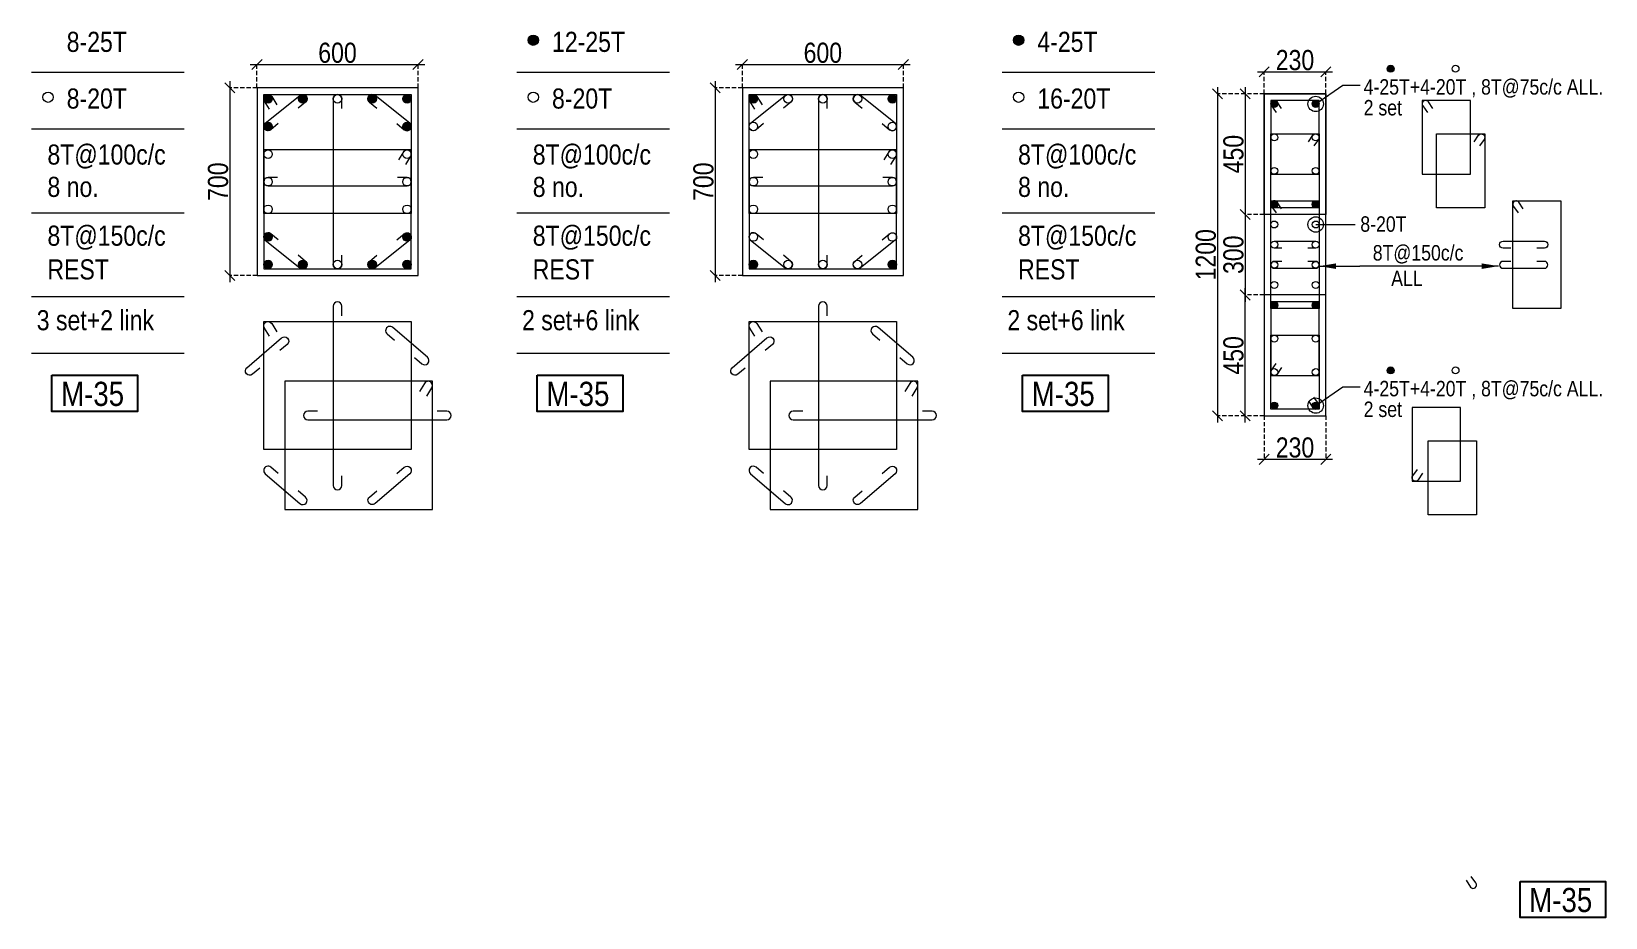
# Model space of a CAD drawing. Header units: millimetres. Extents: x 1112055 to 3390982, y -148532 to 766891.
# Drawn here: x 2154376 to 2177836, y -80558 to -67351 of the extents above; entities that cross this region are included whole.
import ezdxf
from ezdxf.enums import TextEntityAlignment as Align

# ---------------------------------------------------------------- set-up
doc = ezdxf.new("R2010")
doc.units = ezdxf.units.MM
doc.header["$PDMODE"] = 35
doc.header["$PDSIZE"] = -25
doc.linetypes.add('DASHED2', pattern=[0.375, 0.25, -0.125])
doc.linetypes.add('Hidden', pattern=[9.525, 6.35, -3.175])
for name, color, linetype, lineweight in [('B COL', 1, 'Continuous', 30), ('B COL. SIZE DIM', 220, 'Continuous', 25), ('B COLSCH', 204, 'Continuous', 20), ('B COLUMN', 1, 'Hidden', 9), ('B STEEL', 34, 'Continuous', 15), ('B-ST TEXT', 7, 'Continuous', 9)]:
    doc.layers.add(name, color=color, linetype=linetype, lineweight=lineweight)
doc.layers.add('B TEXT', color=7, linetype='Continuous')
doc.styles.add('dim inside', font='romans.shx', dxfattribs={"width": 0.8, "height": 125})
doc.styles.add('SWINC', font='swissc.ttf')
doc.styles.add('TAHOMA', font='tahoma.ttf')
doc.dimstyles.new('dim inside', dxfattribs={"dimtxt": 125, "dimasz": 100, "dimexe": 0, "dimexo": 0, "dimgap": 10, "dimtad": 0, "dimdec": 0, "dimzin": 0, "dimdsep": 46, "dimtxsty": 'dim inside', "dimblk": 'SMALL', "dimcen": 0.09, "dimadec": 0, "dimazin": 0, "dimtfac": 1, "dimtdec": 0, "dimtofl": 0, "dimtmove": 0, "dimatfit": 3, "dimfxl": 1, "dimtolj": 1, "dimtzin": 0, "dimarcsym": 2})
doc.dimstyles.new('PARESH', dxfattribs={"dimscale": 0, "dimtxt": 300, "dimasz": 150, "dimexe": 150, "dimexo": 150, "dimgap": 25, "dimtad": 1, "dimdec": 0, "dimzin": 0, "dimdsep": 46, "dimtxsty": 'TAHOMA', "dimblk": 'ARCHTICK', "dimcen": 100, "dimdle": 150, "dimclrd": 251, "dimclre": 251, "dimclrt": 6, "dimadec": 0, "dimazin": 0, "dimtfac": 1, "dimtdec": 0, "dimtix": 1, "dimtofl": 0, "dimtmove": 0, "dimatfit": 2, "dimfxl": 0.18, "dimtolj": 1, "dimtzin": 0, "dimlwd": 9, "dimlwe": 9, "dimarcsym": 0})

# ---------------------------------------------------------------- blocks, each defined once
blk = doc.blocks.new('_Oblique')
at = {"color": 0, "linetype": 'ByBlock', "lineweight": -2}
blk.add_line((-0.5, -0.5), (0.5, 0.5), dxfattribs=at)
blk = doc.blocks.new('*D3983')
at = {"layer": 'B COL. SIZE DIM', "color": 250, "lineweight": 9, "ltscale": 250, "transparency": 16777216}
blk.add_line((2157637, -67845), (2160237, -67845), dxfattribs=at)
at = {"layer": 'B COL. SIZE DIM', "color": 250, "linetype": 'DASHED2', "lineweight": 9, "ltscale": 250, "transparency": 16777216}
for p, q in [((2157737, -68190), (2157737, -67845)), ((2160137, -68190), (2160137, -67845))]:
    blk.add_line(p, q, dxfattribs=at)
at = {"layer": 'Defpoints', "color": 0, "transparency": 16777216}
for p in [(2160137, -67845), (2157737, -68190), (2160137, -68190)]:
    blk.add_point(p, dxfattribs=at)
at = {"layer": 'B COL. SIZE DIM', "color": 250, "lineweight": 9, "transparency": 16777216, "xscale": 150, "yscale": 150, "zscale": 150, "rotation": 180}
blk.add_blockref('_Oblique', (2157737, -67845), dxfattribs=at)
at = {"layer": 'B COL. SIZE DIM', "color": 250, "lineweight": 9, "transparency": 16777216, "xscale": 150, "yscale": 150, "zscale": 150}
blk.add_blockref('_Oblique', (2160137, -67845), dxfattribs=at)
at = {"layer": 'B COL. SIZE DIM', "color": 6, "transparency": 16777216, "insert": (2158937, -67670), "char_height": 300, "attachment_point": 5, "style": 'SWINC'}
blk.add_mtext('\\A1;600', dxfattribs=at)
blk = doc.blocks.new('*D3984')
at = {"layer": 'B COL. SIZE DIM', "color": 250, "lineweight": 9, "ltscale": 250, "transparency": 16777216}
blk.add_line((2157333, -68090), (2157333, -71090), dxfattribs=at)
at = {"layer": 'B COL. SIZE DIM', "color": 250, "linetype": 'DASHED2', "lineweight": 9, "ltscale": 250, "transparency": 16777216}
for p, q in [((2157737, -68190), (2157333, -68190)), ((2157737, -70990), (2157333, -70990))]:
    blk.add_line(p, q, dxfattribs=at)
at = {"layer": 'Defpoints', "color": 0, "transparency": 16777216}
for p in [(2157737, -68190), (2157333, -70990), (2157737, -70990)]:
    blk.add_point(p, dxfattribs=at)
at = {"layer": 'B COL. SIZE DIM', "color": 250, "lineweight": 9, "transparency": 16777216, "xscale": 150, "yscale": 150, "zscale": 150}
for p, rotation in [((2157333, -68190), 90), ((2157333, -70990), 270)]:
    blk.add_blockref('_Oblique', p, dxfattribs=dict(at, rotation=rotation))
at = {"layer": 'B COL. SIZE DIM', "color": 6, "transparency": 16777216, "insert": (2157158, -69590), "char_height": 300, "attachment_point": 5, "rotation": 90, "style": 'SWINC'}
blk.add_mtext('\\A1;700', dxfattribs=at)
blk = doc.blocks.new('*D3991')
at = {"layer": 'B COL. SIZE DIM', "color": 250, "lineweight": 9, "ltscale": 250, "transparency": 16777216}
blk.add_line((2164871, -67845), (2167471, -67845), dxfattribs=at)
at = {"layer": 'B COL. SIZE DIM', "color": 250, "linetype": 'DASHED2', "lineweight": 9, "ltscale": 250, "transparency": 16777216}
for p, q in [((2164971, -68190), (2164971, -67845)), ((2167371, -68190), (2167371, -67845))]:
    blk.add_line(p, q, dxfattribs=at)
at = {"layer": 'Defpoints', "color": 0, "transparency": 16777216}
for p in [(2167371, -67845), (2164971, -68190), (2167371, -68190)]:
    blk.add_point(p, dxfattribs=at)
at = {"layer": 'B COL. SIZE DIM', "color": 250, "lineweight": 9, "transparency": 16777216, "xscale": 150, "yscale": 150, "zscale": 150, "rotation": 180}
blk.add_blockref('_Oblique', (2164971, -67845), dxfattribs=at)
at = {"layer": 'B COL. SIZE DIM', "color": 250, "lineweight": 9, "transparency": 16777216, "xscale": 150, "yscale": 150, "zscale": 150}
blk.add_blockref('_Oblique', (2167371, -67845), dxfattribs=at)
at = {"layer": 'B COL. SIZE DIM', "color": 6, "transparency": 16777216, "insert": (2166171, -67670), "char_height": 300, "attachment_point": 5, "style": 'SWINC'}
blk.add_mtext('\\A1;600', dxfattribs=at)
blk = doc.blocks.new('*D3992')
at = {"layer": 'B COL. SIZE DIM', "color": 250, "lineweight": 9, "ltscale": 250, "transparency": 16777216}
blk.add_line((2164567, -68090), (2164567, -71090), dxfattribs=at)
at = {"layer": 'B COL. SIZE DIM', "color": 250, "linetype": 'DASHED2', "lineweight": 9, "ltscale": 250, "transparency": 16777216}
for p, q in [((2164971, -68190), (2164567, -68190)), ((2164971, -70990), (2164567, -70990))]:
    blk.add_line(p, q, dxfattribs=at)
at = {"layer": 'Defpoints', "color": 0, "transparency": 16777216}
for p in [(2164971, -68190), (2164567, -70990), (2164971, -70990)]:
    blk.add_point(p, dxfattribs=at)
at = {"layer": 'B COL. SIZE DIM', "color": 250, "lineweight": 9, "transparency": 16777216, "xscale": 150, "yscale": 150, "zscale": 150}
for p, rotation in [((2164567, -68190), 90), ((2164567, -70990), 270)]:
    blk.add_blockref('_Oblique', p, dxfattribs=dict(at, rotation=rotation))
at = {"layer": 'B COL. SIZE DIM', "color": 6, "transparency": 16777216, "insert": (2164392, -69590), "char_height": 300, "attachment_point": 5, "rotation": 90, "style": 'SWINC'}
blk.add_mtext('\\A1;700', dxfattribs=at)
blk = doc.blocks.new('*D4041')
at = {"layer": 'B COL. SIZE DIM', "color": 250, "lineweight": 9, "ltscale": 250, "transparency": 16777216}
blk.add_line((2172648, -67954), (2173768, -67954), dxfattribs=at)
at = {"layer": 'B COL. SIZE DIM', "color": 250, "linetype": 'DASHED2', "lineweight": 9, "ltscale": 250, "transparency": 16777216}
for p, q in [((2172748, -68279), (2172748, -67954)), ((2173668, -68279), (2173668, -67954))]:
    blk.add_line(p, q, dxfattribs=at)
at = {"layer": 'Defpoints', "color": 0, "transparency": 16777216}
for p in [(2173668, -67954), (2172748, -68279), (2173668, -68279)]:
    blk.add_point(p, dxfattribs=at)
at = {"layer": 'B COL. SIZE DIM', "color": 250, "lineweight": 9, "transparency": 16777216, "xscale": 150, "yscale": 150, "zscale": 150, "rotation": 180}
blk.add_blockref('_Oblique', (2172748, -67954), dxfattribs=at)
at = {"layer": 'B COL. SIZE DIM', "color": 250, "lineweight": 9, "transparency": 16777216, "xscale": 150, "yscale": 150, "zscale": 150}
blk.add_blockref('_Oblique', (2173668, -67954), dxfattribs=at)
at = {"layer": 'B COL. SIZE DIM', "color": 6, "transparency": 16777216, "insert": (2173208, -67779), "char_height": 300, "attachment_point": 5, "style": 'SWINC'}
blk.add_mtext('\\A1;230', dxfattribs=at)
blk = doc.blocks.new('*D4042')
at = {"layer": 'B COL. SIZE DIM', "color": 250, "lineweight": 9, "ltscale": 250, "transparency": 16777216}
blk.add_line((2172467, -69979), (2172467, -71379), dxfattribs=at)
at = {"layer": 'B COL. SIZE DIM', "color": 250, "linetype": 'DASHED2', "lineweight": 9, "ltscale": 250, "transparency": 16777216}
for p, q in [((2172748, -70079), (2172467, -70079)), ((2172748, -71279), (2172467, -71279))]:
    blk.add_line(p, q, dxfattribs=at)
at = {"layer": 'Defpoints', "color": 0, "transparency": 16777216}
for p in [(2172748, -70079), (2172467, -71279), (2172748, -71279)]:
    blk.add_point(p, dxfattribs=at)
at = {"layer": 'B COL. SIZE DIM', "color": 250, "lineweight": 9, "transparency": 16777216, "xscale": 150, "yscale": 150, "zscale": 150}
for p, rotation in [((2172467, -70079), 90), ((2172467, -71279), 270)]:
    blk.add_blockref('_Oblique', p, dxfattribs=dict(at, rotation=rotation))
at = {"layer": 'B COL. SIZE DIM', "color": 6, "transparency": 16777216, "insert": (2172292, -70679), "char_height": 300, "attachment_point": 5, "rotation": 90, "style": 'SWINC'}
blk.add_mtext('\\A1;300', dxfattribs=at)
blk = doc.blocks.new('*D4043')
at = {"layer": 'B COL. SIZE DIM', "color": 250, "lineweight": 9, "ltscale": 250, "transparency": 16777216}
blk.add_line((2172467, -68179), (2172467, -70179), dxfattribs=at)
at = {"layer": 'B COL. SIZE DIM', "color": 250, "linetype": 'DASHED2', "lineweight": 9, "ltscale": 250, "transparency": 16777216}
for p, q in [((2172748, -68279), (2172467, -68279)), ((2172748, -70079), (2172467, -70079))]:
    blk.add_line(p, q, dxfattribs=at)
at = {"layer": 'Defpoints', "color": 0, "transparency": 16777216}
for p in [(2172748, -68279), (2172467, -70079), (2172748, -70079)]:
    blk.add_point(p, dxfattribs=at)
at = {"layer": 'B COL. SIZE DIM', "color": 250, "lineweight": 9, "transparency": 16777216, "xscale": 150, "yscale": 150, "zscale": 150}
for p, rotation in [((2172467, -68279), 90), ((2172467, -70079), 270)]:
    blk.add_blockref('_Oblique', p, dxfattribs=dict(at, rotation=rotation))
at = {"layer": 'B COL. SIZE DIM', "color": 6, "transparency": 16777216, "insert": (2172292, -69179), "char_height": 300, "attachment_point": 5, "rotation": 90, "style": 'SWINC'}
blk.add_mtext('\\A1;450', dxfattribs=at)
blk = doc.blocks.new('*D4044')
at = {"layer": 'B COL. SIZE DIM', "color": 250, "lineweight": 9, "ltscale": 250, "transparency": 16777216}
blk.add_line((2172467, -73179), (2172467, -71179), dxfattribs=at)
at = {"layer": 'B COL. SIZE DIM', "color": 250, "linetype": 'DASHED2', "lineweight": 9, "ltscale": 250, "transparency": 16777216}
for p, q in [((2172748, -71279), (2172467, -71279)), ((2172748, -73079), (2172467, -73079))]:
    blk.add_line(p, q, dxfattribs=at)
at = {"layer": 'Defpoints', "color": 0, "transparency": 16777216}
for p in [(2172467, -71279), (2172748, -71279), (2172748, -73079)]:
    blk.add_point(p, dxfattribs=at)
at = {"layer": 'B COL. SIZE DIM', "color": 250, "lineweight": 9, "transparency": 16777216, "xscale": 150, "yscale": 150, "zscale": 150}
for p, rotation in [((2172467, -71279), 90), ((2172467, -73079), 270)]:
    blk.add_blockref('_Oblique', p, dxfattribs=dict(at, rotation=rotation))
at = {"layer": 'B COL. SIZE DIM', "color": 6, "transparency": 16777216, "insert": (2172292, -72179), "char_height": 300, "attachment_point": 5, "rotation": 90, "style": 'SWINC'}
blk.add_mtext('\\A1;450', dxfattribs=at)
blk = doc.blocks.new('*D4045')
at = {"layer": 'B COL. SIZE DIM', "color": 250, "lineweight": 9, "ltscale": 250, "transparency": 16777216}
blk.add_line((2172055, -68179), (2172055, -73179), dxfattribs=at)
at = {"layer": 'B COL. SIZE DIM', "color": 250, "linetype": 'DASHED2', "lineweight": 9, "ltscale": 250, "transparency": 16777216}
for p, q in [((2172748, -68279), (2172055, -68279)), ((2172748, -73079), (2172055, -73079))]:
    blk.add_line(p, q, dxfattribs=at)
at = {"layer": 'Defpoints', "color": 0, "transparency": 16777216}
for p in [(2172748, -68279), (2172055, -73079), (2172748, -73079)]:
    blk.add_point(p, dxfattribs=at)
at = {"layer": 'B COL. SIZE DIM', "color": 250, "lineweight": 9, "transparency": 16777216, "xscale": 150, "yscale": 150, "zscale": 150}
for p, rotation in [((2172055, -68279), 90), ((2172055, -73079), 270)]:
    blk.add_blockref('_Oblique', p, dxfattribs=dict(at, rotation=rotation))
at = {"layer": 'B COL. SIZE DIM', "color": 6, "transparency": 16777216, "insert": (2171880, -70679), "char_height": 300, "attachment_point": 5, "rotation": 90, "style": 'SWINC'}
blk.add_mtext('\\A1;1200', dxfattribs=at)
blk = doc.blocks.new('*D4046')
at = {"layer": 'B COL. SIZE DIM', "color": 250, "linetype": 'DASHED2', "lineweight": 9, "ltscale": 250, "transparency": 16777216}
for p, q in [((2172748, -73079), (2172748, -73729)), ((2173668, -73079), (2173668, -73729))]:
    blk.add_line(p, q, dxfattribs=at)
at = {"layer": 'B COL. SIZE DIM', "color": 250, "lineweight": 9, "ltscale": 250, "transparency": 16777216}
blk.add_line((2173768, -73729), (2172648, -73729), dxfattribs=at)
at = {"layer": 'Defpoints', "color": 0, "transparency": 16777216}
for p in [(2172748, -73079), (2173668, -73079), (2172748, -73729)]:
    blk.add_point(p, dxfattribs=at)
at = {"layer": 'B COL. SIZE DIM', "color": 250, "lineweight": 9, "transparency": 16777216, "xscale": 150, "yscale": 150, "zscale": 150, "rotation": 180}
blk.add_blockref('_Oblique', (2172748, -73729), dxfattribs=at)
at = {"layer": 'B COL. SIZE DIM', "color": 250, "lineweight": 9, "transparency": 16777216, "xscale": 150, "yscale": 150, "zscale": 150}
blk.add_blockref('_Oblique', (2173668, -73729), dxfattribs=at)
at = {"layer": 'B COL. SIZE DIM', "color": 6, "transparency": 16777216, "insert": (2173208, -73554), "char_height": 300, "attachment_point": 5, "style": 'SWINC'}
blk.add_mtext('\\A1;230', dxfattribs=at)
blk = doc.blocks.new('_ArchTick')
at = {"color": 0, "linetype": 'ByBlock', "const_width": 0.15}
blk.add_lwpolyline([(-0.5, -0.5), (0.5, 0.5)], dxfattribs=at)

msp = doc.modelspace()

# ---------------------------------------------------------------- hatches: boundary and pattern name
at = {"layer": 'B STEEL', "lineweight": 9, "ltscale": 0.5}
h = msp.add_hatch(color=34, dxfattribs=at)
edge = h.paths.add_edge_path()
edge.add_arc((2161855.7, -67480.8), 76.8, 0, 360)
h = msp.add_hatch(color=34, dxfattribs=at)
edge = h.paths.add_edge_path()
edge.add_arc((2169089.3, -67480.8), 76.8, 0, 360)
at = {"layer": 'B STEEL', "lineweight": 13}
h = msp.add_hatch(color=256, dxfattribs=at)
h.dxf.hatch_style = 1
edge = h.paths.add_edge_path()
edge.add_ellipse((2174634.2, -67906), major_axis=(51.4, 0), ratio=1, start_angle=0, end_angle=360)
at = {"layer": 'B STEEL', "lineweight": 9, "ltscale": 0.5}
h = msp.add_hatch(color=34, dxfattribs=at)
edge = h.paths.add_edge_path()
edge.add_arc((2157901.4, -68354), 64, 0, 360)
at = {"layer": 'B STEEL', "lineweight": 30}
h = msp.add_hatch(color=34, dxfattribs=at)
edge = h.paths.add_edge_path()
edge.add_arc((2158419.3, -68354), 64, 0, 360)
h = msp.add_hatch(color=34, dxfattribs=at)
edge = h.paths.add_edge_path()
edge.add_arc((2159455.3, -68354), 64, 0, 360)
at = {"layer": 'B STEEL', "lineweight": 9, "ltscale": 0.5}
h = msp.add_hatch(color=34, dxfattribs=at)
edge = h.paths.add_edge_path()
edge.add_arc((2159973.3, -68354), 64, 180, 540, ccw=False)
h = msp.add_hatch(color=34, dxfattribs=at)
edge = h.paths.add_edge_path()
edge.add_arc((2165134.9, -68354), 64, 0, 360)
h = msp.add_hatch(color=34, dxfattribs=at)
edge = h.paths.add_edge_path()
edge.add_arc((2167206.9, -68354), 64, 180, 540, ccw=False)
at = {"layer": 'B STEEL', "lineweight": 13}
h = msp.add_hatch(color=256, dxfattribs=at)
h.dxf.hatch_style = 1
edge = h.paths.add_edge_path()
edge.add_ellipse((2172899.2, -68430.4), major_axis=(51.4, 0), ratio=1, start_angle=0, end_angle=360)
h = msp.add_hatch(color=256, dxfattribs=at)
h.dxf.hatch_style = 1
edge = h.paths.add_edge_path()
edge.add_ellipse((2173516.4, -68430.4), major_axis=(51.4, 0), ratio=1, start_angle=0, end_angle=360)
at = {"layer": 'B STEEL', "lineweight": 30}
h = msp.add_hatch(color=34, dxfattribs=at)
edge = h.paths.add_edge_path()
edge.add_arc((2157901.4, -68766), 64, 0, 360)
h = msp.add_hatch(color=34, dxfattribs=at)
edge = h.paths.add_edge_path()
edge.add_arc((2159973.3, -68766), 64, 0, 360)
at = {"layer": 'B STEEL', "lineweight": 13}
h = msp.add_hatch(color=256, dxfattribs=at)
h.dxf.hatch_style = 1
edge = h.paths.add_edge_path()
edge.add_ellipse((2172899.2, -69927.6), major_axis=(51.4, 0), ratio=1, start_angle=0, end_angle=360)
h = msp.add_hatch(color=256, dxfattribs=at)
h.dxf.hatch_style = 1
edge = h.paths.add_edge_path()
edge.add_ellipse((2173516.4, -69927.6), major_axis=(51.4, 0), ratio=1, start_angle=0, end_angle=360)
at = {"layer": 'B STEEL', "lineweight": 30}
h = msp.add_hatch(color=34, dxfattribs=at)
edge = h.paths.add_edge_path()
edge.add_arc((2157901.4, -70414), 64, 0, 360)
h = msp.add_hatch(color=34, dxfattribs=at)
edge = h.paths.add_edge_path()
edge.add_arc((2159973.3, -70414), 64, 0, 360)
at = {"layer": 'B STEEL', "lineweight": 9, "ltscale": 0.5}
h = msp.add_hatch(color=34, dxfattribs=at)
edge = h.paths.add_edge_path()
edge.add_arc((2157901.4, -70826), 64, 0, 360, ccw=False)
at = {"layer": 'B STEEL', "lineweight": 30}
h = msp.add_hatch(color=34, dxfattribs=at)
edge = h.paths.add_edge_path()
edge.add_arc((2158419.3, -70826), 64, 0, 360)
h = msp.add_hatch(color=34, dxfattribs=at)
edge = h.paths.add_edge_path()
edge.add_arc((2159455.3, -70826), 64, 0, 360)
at = {"layer": 'B STEEL', "lineweight": 9, "ltscale": 0.5}
h = msp.add_hatch(color=34, dxfattribs=at)
edge = h.paths.add_edge_path()
edge.add_arc((2159973.3, -70826), 64, -180, 180)
h = msp.add_hatch(color=34, dxfattribs=at)
edge = h.paths.add_edge_path()
edge.add_arc((2165134.9, -70826), 64, 0, 360, ccw=False)
h = msp.add_hatch(color=34, dxfattribs=at)
edge = h.paths.add_edge_path()
edge.add_arc((2167206.9, -70826), 64, -180, 180)
at = {"layer": 'B STEEL', "lineweight": 13}
h = msp.add_hatch(color=256, dxfattribs=at)
h.dxf.hatch_style = 1
edge = h.paths.add_edge_path()
edge.add_ellipse((2172899.2, -71430.4), major_axis=(51.4, 0), ratio=1, start_angle=0, end_angle=360)
h = msp.add_hatch(color=256, dxfattribs=at)
h.dxf.hatch_style = 1
edge = h.paths.add_edge_path()
edge.add_ellipse((2173516.4, -71430.4), major_axis=(51.4, 0), ratio=1, start_angle=0, end_angle=360)
h = msp.add_hatch(color=256, dxfattribs=at)
h.dxf.hatch_style = 1
edge = h.paths.add_edge_path()
edge.add_ellipse((2174634.2, -72403.1), major_axis=(51.4, 0), ratio=1, start_angle=0, end_angle=360)
h = msp.add_hatch(color=256, dxfattribs=at)
h.dxf.hatch_style = 1
edge = h.paths.add_edge_path()
edge.add_ellipse((2172899.2, -72927.6), major_axis=(51.4, 0), ratio=1, start_angle=0, end_angle=360)
h = msp.add_hatch(color=256, dxfattribs=at)
h.dxf.hatch_style = 1
edge = h.paths.add_edge_path()
edge.add_ellipse((2173516.4, -72927.6), major_axis=(51.4, 0), ratio=1, start_angle=0, end_angle=360)

# ---------------------------------------------------------------- linework, layer by layer
at = {"layer": 'B COL', "lineweight": 13}
for points in [[(2172747.8, -73079), (2173667.8, -73079), (2173667.8, -68279), (2172747.8, -68279)], [(2172747.8, -68279), (2173667.8, -68279), (2173667.8, -70079), (2172747.8, -70079)], [(2172747.8, -73079), (2173667.8, -73079), (2173667.8, -71279), (2172747.8, -71279)]]:
    msp.add_lwpolyline(points, close=True, dxfattribs=at)
at = {"layer": 'B COLSCH', "color": 250, "lineweight": 0}
for p, q in [((2154375.9, -67957.5), (2156650.3, -67957.5)), ((2161609.4, -67957.5), (2163883.8, -67957.5)), ((2168843, -67957.5), (2171117.4, -67957.5)), ((2154375.9, -68802.5), (2156650.3, -68802.5)), ((2161609.4, -68802.5), (2163883.8, -68802.5)), ((2168843, -68802.5), (2171117.4, -68802.5)), ((2154375.9, -70052.3), (2156650.3, -70052.3)), ((2161609.4, -70052.3), (2163883.8, -70052.3)), ((2168843, -70052.3), (2171117.4, -70052.3)), ((2154375.9, -71302.1), (2156650.3, -71302.1)), ((2161609.4, -71302.1), (2163883.8, -71302.1)), ((2168843, -71302.1), (2171117.4, -71302.1)), ((2154375.9, -72147), (2156650.3, -72147)), ((2161609.4, -72147), (2163883.8, -72147)), ((2168843, -72147), (2171117.4, -72147))]:
    msp.add_line(p, q, dxfattribs=at)
at = {"layer": 'B COLUMN', "color": 1, "linetype": 'ByBlock', "lineweight": 20}
for points in [[(2157737.3, -70990), (2160137.3, -70990), (2160137.3, -68190), (2157737.3, -68190)], [(2164970.9, -70990), (2167370.9, -70990), (2167370.9, -68190), (2164970.9, -68190)]]:
    msp.add_lwpolyline(points, close=True, dxfattribs=at)
at = {"layer": 'B STEEL', "color": 34, "lineweight": 9, "ltscale": 0.5}
for points in [[(2157921.6, -68509), (2157846.8, -68387.6, -1), (2157955.9, -68320.5), (2158030.6, -68441.9)], [(2158051.3, -68721.6), (2157943.1, -68814.6, -1), (2157859.6, -68717.5), (2158377.6, -68305.5, -1), (2158461.1, -68402.6), (2158352.9, -68495.5)], [(2159001.4, -68496.7), (2159001.4, -68354, 1), (2158873.3, -68354), (2158873.3, -70826, 1), (2159001.4, -70826), (2159001.4, -70683.3)], [(2159823.4, -68721.6), (2159931.6, -68814.6, 1), (2160015.1, -68717.5), (2159497.1, -68305.5, 1), (2159413.6, -68402.6), (2159521.8, -68495.5)], [(2165155.1, -68509), (2165080.4, -68387.6, -1), (2165189.4, -68320.5), (2165264.2, -68441.9)], [(2165284.8, -68721.6), (2165176.6, -68814.6, -1), (2165093.2, -68717.5), (2165611.2, -68305.5, -1), (2165694.6, -68402.6), (2165586.5, -68495.5)], [(2166234.9, -68496.7), (2166234.9, -68354, 1), (2166106.9, -68354), (2166106.9, -70826, 1), (2166234.9, -70826), (2166234.9, -70683.3)], [(2167057, -68721.6), (2167165.1, -68814.6, 1), (2167248.6, -68717.5), (2166730.6, -68305.5, 1), (2166647.1, -68402.6), (2166755.3, -68495.5)], [(2159953.1, -69333), (2160027.8, -69211.6, 1), (2159918.8, -69144.5), (2159844, -69265.9)], [(2167186.6, -69333), (2167261.4, -69211.6, 1), (2167152.3, -69144.5), (2167077.6, -69265.9)], [(2158044, -69526), (2157901.4, -69526, 1), (2157901.4, -69654), (2159973.3, -69654, 1), (2159973.3, -69526), (2159830.7, -69526)], [(2165277.5, -69526), (2165134.9, -69526, 1), (2165134.9, -69654), (2167206.9, -69654, 1), (2167206.9, -69526), (2167064.2, -69526)], [(2158051.3, -70458.4), (2157943.1, -70365.5, 1), (2157859.6, -70462.5), (2158377.6, -70874.5, 1), (2158461.1, -70777.4), (2158352.9, -70684.5)], [(2159823.4, -70458.4), (2159931.6, -70365.5, -1), (2160015.1, -70462.5), (2159497.1, -70874.5, -1), (2159413.6, -70777.4), (2159521.8, -70684.5)], [(2165284.8, -70458.4), (2165176.6, -70365.5, 1), (2165093.2, -70462.5), (2165611.2, -70874.5, 1), (2165694.6, -70777.4), (2165586.5, -70684.5)], [(2167057, -70458.4), (2167165.1, -70365.5, -1), (2167248.6, -70462.5), (2166730.6, -70874.5, -1), (2166647.1, -70777.4), (2166755.3, -70684.5)], [(2159001.4, -71587.6), (2159001.4, -71444.9, 1), (2158873.3, -71444.9), (2158873.3, -74116.9, 1), (2159001.4, -74116.9), (2159001.4, -73974.2)], [(2166234.9, -71587.6), (2166234.9, -71444.9, 1), (2166106.9, -71444.9), (2166106.9, -74116.9, 1), (2166234.9, -74116.9), (2166234.9, -73974.2)], [(2157921.6, -71894), (2157846.8, -71772.5, -1), (2157955.9, -71705.4), (2158030.6, -71826.9)], [(2160086.4, -72211.6), (2160194.6, -72304.6, 1), (2160278, -72207.5), (2159760, -71762.2, 1), (2159676.6, -71859.2), (2159784.7, -71952.2)], [(2165155.1, -71894), (2165080.4, -71772.5, -1), (2165189.4, -71705.4), (2165264.2, -71826.9)], [(2167319.9, -72211.6), (2167428.1, -72304.6, 1), (2167511.6, -72207.5), (2166993.6, -71762.2, 1), (2166910.1, -71859.2), (2167018.3, -71952.2)], [(2157777.3, -72367.3), (2157669.1, -72460.3, -1), (2157585.7, -72363.2), (2158103.6, -71917.8, -1), (2158187.1, -72014.9), (2158079, -72107.9)], [(2165010.8, -72367.3), (2164902.7, -72460.3, -1), (2164819.2, -72363.2), (2165337.2, -71917.8, -1), (2165420.7, -72014.9), (2165312.5, -72107.9)], [(2160267.8, -72784.7), (2160342.6, -72663.2, 1), (2160233.6, -72596.1), (2160158.8, -72717.6)], [(2167501.4, -72784.7), (2167576.1, -72663.2, 1), (2167467.1, -72596.1), (2167392.3, -72717.6)], [(2158638.1, -73010.9), (2158495.5, -73010.9, 1), (2158495.5, -73139), (2160567.4, -73139, 1), (2160567.4, -73010.9), (2160424.8, -73010.9)], [(2165871.7, -73010.9), (2165729, -73010.9, 1), (2165729, -73139), (2167801, -73139, 1), (2167801, -73010.9), (2167658.3, -73010.9)], [(2158051.3, -73938.8), (2157943.1, -73845.8, 1), (2157859.6, -73942.9), (2158377.6, -74388.2, 1), (2158461.1, -74291.1), (2158352.9, -74198.1)], [(2159823.4, -73938.8), (2159931.6, -73845.8, -1), (2160015.1, -73942.9), (2159497.1, -74388.2, -1), (2159413.6, -74291.1), (2159521.8, -74198.1)], [(2165284.8, -73938.8), (2165176.6, -73845.8, 1), (2165093.2, -73942.9), (2165611.2, -74388.2, 1), (2165694.6, -74291.1), (2165586.5, -74198.1)], [(2167057, -73938.8), (2167165.1, -73845.8, -1), (2167248.6, -73942.9), (2166730.6, -74388.2, -1), (2166647.1, -74291.1), (2166755.3, -74198.1)]]:
    msp.add_lwpolyline(points, format="xyb", dxfattribs=at)
for points in [[(2160037.3, -70066), (2157837.3, -70066), (2157837.3, -68290), (2160037.3, -68290)], [(2167270.9, -70066), (2165070.9, -70066), (2165070.9, -68290), (2167270.9, -68290)], [(2160037.3, -69114), (2157837.3, -69114), (2157837.3, -70890), (2160037.3, -70890)], [(2167270.9, -69114), (2165070.9, -69114), (2165070.9, -70890), (2167270.9, -70890)], [(2160037.3, -73584.3), (2157837.3, -73584.3), (2157837.3, -71675), (2160037.3, -71675)], [(2167270.9, -73584.3), (2165070.9, -73584.3), (2165070.9, -71675), (2167270.9, -71675)], [(2160352.1, -72565.6), (2158152.1, -72565.6), (2158152.1, -74475), (2160352.1, -74475)], [(2167585.6, -72565.6), (2165385.6, -72565.6), (2165385.6, -74475), (2167585.6, -74475)]]:
    msp.add_lwpolyline(points, close=True, dxfattribs=at)
at = {"layer": 'B STEEL', "lineweight": 13}
for points in [[(2172847.8, -69479.9), (2173567.8, -69479.9), (2173567.8, -68379), (2172847.8, -68379)], [(2175104.1, -69479.9), (2175824.1, -69479.9), (2175824.1, -68379), (2175104.1, -68379)], [(2172847.8, -68878), (2173567.8, -68878), (2173567.8, -69979), (2172847.8, -69979)], [(2175316.4, -68878), (2176036.4, -68878), (2176036.4, -69979), (2175316.4, -69979)], [(2172847.8, -72479.9), (2173567.8, -72479.9), (2173567.8, -71379), (2172847.8, -71379)], [(2172847.8, -71878), (2173567.8, -71878), (2173567.8, -72979), (2172847.8, -72979)], [(2174953.3, -74055.3), (2175673.3, -74055.3), (2175673.3, -72954.3), (2174953.3, -72954.3)], [(2175195.4, -73453.4), (2175915.4, -73453.4), (2175915.4, -74554.3), (2175195.4, -74554.3)]]:
    msp.add_lwpolyline(points, close=True, dxfattribs=at)
for points in [[(2173004.8, -68499.1), (2172940.1, -68399.2, 1), (2172858.3, -68461.6), (2172927.4, -68556.5)], [(2175261.1, -68499.1), (2175196.4, -68399.2, 1), (2175114.6, -68461.6), (2175183.7, -68556.5)], [(2173410.8, -68998.2), (2173475.5, -68898.2, -1), (2173557.2, -68960.7), (2173488.2, -69055.5)], [(2175879.4, -68998.2), (2175944.1, -68898.2, -1), (2176025.8, -68960.7), (2175956.8, -69055.5)], [(2173004.8, -72359.7), (2172940.1, -72459.7, -1), (2172858.3, -72397.3), (2172927.4, -72302.4)], [(2173410.8, -72858.8), (2173475.5, -72958.8, 1), (2173557.2, -72896.3), (2173488.2, -72801.5)], [(2175110.3, -73935.1), (2175045.6, -74035.1, -1), (2174963.9, -73972.6), (2175032.9, -73877.8)], [(2175758.4, -80003.9), (2175823.1, -80103.9, 1), (2175904.9, -80041.5), (2175835.8, -79946.6)]]:
    msp.add_lwpolyline(points, format="xyb", dxfattribs=at)
at = {"layer": 'B STEEL', "color": 3, "lineweight": 13}
for points in [[(2173567.8, -71481.8), (2172847.8, -71481.8), (2172847.8, -69876.1), (2173567.8, -69876.1)], [(2177172.7, -71481.8), (2176452.7, -71481.8), (2176452.7, -69876.1), (2177172.7, -69876.1)]]:
    msp.add_lwpolyline(points, close=True, dxfattribs=at)
for points in [[(2173004.8, -69996.3), (2172940.1, -69896.3, 1), (2172858.3, -69958.8), (2172927.4, -70053.7)], [(2176609.7, -69996.3), (2176545, -69896.3, 1), (2176463.3, -69958.8), (2176532.3, -70053.7)], [(2173013.8, -70580.1), (2172899.2, -70580.1, -1), (2172899.2, -70477.3), (2173516.4, -70477.3, -1), (2173516.4, -70580.1), (2173401.8, -70580.1)], [(2176423.3, -70580.1), (2176308.7, -70580.1, -1), (2176308.7, -70477.3), (2176925.9, -70477.3, -1), (2176925.9, -70580.1), (2176811.3, -70580.1)], [(2173013.8, -70777.8), (2172899.2, -70777.8, 1), (2172899.2, -70880.7), (2173516.4, -70880.7, 1), (2173516.4, -70777.8), (2173401.8, -70777.8)], [(2176423.3, -70777.8), (2176308.7, -70777.8, 1), (2176308.7, -70880.7), (2176925.9, -70880.7, 1), (2176925.9, -70777.8), (2176811.3, -70777.8)]]:
    msp.add_lwpolyline(points, format="xyb", dxfattribs=at)
at = {"layer": 'B STEEL', "color": 34, "lineweight": 9, "ltscale": 0.5}
for centre, radius in [((2161855.7, -67480.8), 76.8), ((2169089.3, -67480.8), 76.8), ((2154622.2, -68331.1), 76.8), ((2161855.7, -68331.1), 76.8), ((2169089.3, -68331.1), 76.8), ((2157901.4, -68354), 64), ((2158419.3, -68354), 64), ((2158937.3, -68354), 64), ((2159455.3, -68354), 64), ((2159973.3, -68354), 64), ((2165134.9, -68354), 64), ((2165652.9, -68354), 64), ((2166170.9, -68354), 64), ((2166688.9, -68354), 64), ((2167206.9, -68354), 64), ((2157901.4, -68766), 64), ((2159973.3, -68766), 64), ((2165134.9, -68766), 64), ((2167206.9, -68766), 64), ((2157901.4, -69178), 64), ((2159973.3, -69178), 64), ((2165134.9, -69178), 64), ((2167206.9, -69178), 64), ((2157901.4, -69590), 64), ((2159973.3, -69590), 64), ((2165134.9, -69590), 64), ((2167206.9, -69590), 64), ((2157901.4, -70002), 64), ((2159973.3, -70002), 64), ((2165134.9, -70002), 64), ((2167206.9, -70002), 64), ((2157901.4, -70414), 64), ((2159973.3, -70414), 64), ((2165134.9, -70414), 64), ((2167206.9, -70414), 64), ((2157901.4, -70826), 64), ((2158419.3, -70826), 64), ((2158937.3, -70826), 64), ((2159455.3, -70826), 64), ((2159973.3, -70826), 64), ((2165134.9, -70826), 64), ((2165652.9, -70826), 64), ((2166170.9, -70826), 64), ((2166688.9, -70826), 64), ((2167206.9, -70826), 64)]:
    msp.add_circle(centre, radius, dxfattribs=at)
at = {"layer": 'B STEEL', "lineweight": 13}
for centre in [(2174634.2, -67906), (2175601, -67906), (2172899.2, -68430.4), (2173516.4, -68430.4), (2172899.2, -68929.4), (2173516.4, -68929.4), (2172899.2, -69428.5), (2173516.4, -69428.5), (2172899.2, -69927.6), (2173516.4, -69927.6), (2172899.2, -70228.1), (2173516.4, -70228.1), (2172899.2, -70528.7), (2173516.4, -70528.7), (2172899.2, -70829.2), (2173516.4, -70829.2), (2172899.2, -71129.8), (2173516.4, -71129.8), (2172899.2, -71430.4), (2173516.4, -71430.4), (2172899.2, -71929.4), (2173516.4, -71929.4), (2172899.2, -72428.5), (2173516.4, -72428.5), (2174634.2, -72403.1), (2175601, -72403.1), (2172899.2, -72927.6), (2173516.4, -72927.6)]:
    msp.add_circle(centre, 51.4, dxfattribs=at)
at = {"layer": 'B TEXT', "color": 1}
for points in [[(2154679.5, -72476.1), (2155954.1, -72476.1), (2155954.1, -73014.1), (2154679.5, -73014.1)], [(2161913.1, -72476.1), (2163187.7, -72476.1), (2163187.7, -73014.1), (2161913.1, -73014.1)], [(2169146.6, -72476.1), (2170421.2, -72476.1), (2170421.2, -73014.1), (2169146.6, -73014.1)], [(2176561.8, -80020.5), (2177836.4, -80020.5), (2177836.4, -80558.5), (2176561.8, -80558.5)]]:
    msp.add_lwpolyline(points, close=True, dxfattribs=at)

# ---------------------------------------------------------------- texts
at = {"layer": 'B TEXT', "style": 'SWINC'}
for s, p in [('8-25T', (2154900.7, -67655.4)), ('12-25T', (2162134.2, -67655.4)), ('4-25T', (2169367.8, -67655.4)), ('8-20T', (2154900.7, -68500.4)), ('8-20T', (2162134.2, -68500.4)), ('16-20T', (2169367.8, -68500.4)), ('8T@100c/c', (2154613.7, -69335.2)), ('8T@100c/c', (2161847.3, -69335.2)), ('8T@100c/c', (2169080.8, -69335.2)), ('8 no.', (2154613.7, -69817)), ('8 no.', (2161847.3, -69817)), ('8 no.', (2169080.8, -69817)), ('8T@150c/c', (2154613.7, -70545.1)), ('8T@150c/c', (2161847.3, -70545.1)), ('8T@150c/c', (2169080.8, -70545.1)), ('REST', (2154613.7, -71047.5)), ('REST', (2161847.3, -71047.5)), ('REST', (2169080.8, -71047.5)), ('3 set+2 link', (2154454.1, -71804.5)), ('2 set+6 link', (2161687.6, -71804.5)), ('2 set+6 link', (2168921.2, -71804.5))]:
    msp.add_text(s, height=300, dxfattribs=at).set_placement(p)
at = {"layer": 'B TEXT', "lineweight": 15, "style": 'SWINC'}
for s, p in [('4-25T+4-20T , 8T@75c/c ALL.', (2174231.4, -68361)), ('2 set', (2174231.4, -68671.2)), ('8-20T', (2174181.8, -70405.4)), ('8T@150c/c', (2174367.3, -70834.2)), ('ALL', (2174641.9, -71214.9)), ('4-25T+4-20T , 8T@75c/c ALL.', (2174231.4, -72858.2)), ('2 set', (2174231.4, -73166.4))]:
    msp.add_text(s, height=230, dxfattribs=at).set_placement(p, align=Align.BOTTOM_LEFT)
at = {"layer": 'B TEXT', "color": 1, "style": 'SWINC'}
for p in [(2154816.9, -73040.6), (2162050.4, -73040.6), (2169284, -73040.6), (2176699.1, -80585)]:
    msp.add_text('M-35', height=360, dxfattribs=at).set_placement(p, align=Align.BOTTOM_LEFT)

# ---------------------------------------------------------------- dimensions: what is measured, and where the dimension line sits
at = {"layer": 'B COL. SIZE DIM', "color": 250, "ltscale": 250}
for base, p1, p2, picture, middle in [((2160137.3, -67845), (2157737.3, -68190), (2160137.3, -68190), '*D3983', (2158937.3, -67670)), ((2167370.9, -67845), (2164970.9, -68190), (2167370.9, -68190), '*D3991', (2166170.9, -67670)), ((2173667.8, -67954.1), (2172747.8, -68279), (2173667.8, -68279), '*D4041', (2173207.8, -67779.1)), ((2172747.8, -73728.5), (2173667.8, -73079), (2172747.8, -73079), '*D4046', (2173207.8, -73553.5))]:
    dim = msp.add_linear_dim(base=base, p1=p1, p2=p2, dimstyle='dim inside', override={"dimtxt": 300, "dimasz": 150, "dimgap": 25, "dimtad": 3, "dimlfac": 0.25, "dimtxsty": 'SWINC', "dimblk1": 'Oblique', "dimblk2": 'Oblique', "dimsah": 1, "dimdle": 100, "dimclrd": 250, "dimclre": 250, "dimclrt": 6, "dimfxl": 1000, "dimlwd": 9, "dimlwe": 9}, dxfattribs=at)
    dim.commit()
    dim.dimension.update_dxf_attribs({"geometry": picture, "text_midpoint": middle})
for base, p1, p2, angle, picture, middle in [((2157333.5, -70990), (2157737.3, -68190), (2157737.3, -70990), 90, '*D3984', (2157158.5, -69590)), ((2164567, -70990), (2164970.9, -68190), (2164970.9, -70990), 90, '*D3992', (2164392, -69590)), ((2172055.1, -73079), (2172747.8, -68279), (2172747.8, -73079), 90, '*D4045', (2171880.1, -70679)), ((2172467.3, -70079), (2172747.8, -68279), (2172747.8, -70079), 90, '*D4043', (2172292.3, -69179)), ((2172467.3, -71279), (2172747.8, -70079), (2172747.8, -71279), 90, '*D4042', (2172292.3, -70679)), ((2172467.3, -71279), (2172747.8, -73079), (2172747.8, -71279), 270, '*D4044', (2172292.3, -72179))]:
    dim = msp.add_linear_dim(base=base, p1=p1, p2=p2, angle=angle, dimstyle='dim inside', override={"dimtxt": 300, "dimasz": 150, "dimgap": 25, "dimtad": 3, "dimlfac": 0.25, "dimtxsty": 'SWINC', "dimblk1": 'Oblique', "dimblk2": 'Oblique', "dimsah": 1, "dimdle": 100, "dimclrd": 250, "dimclre": 250, "dimclrt": 6, "dimfxl": 1000, "dimlwd": 9, "dimlwe": 9}, dxfattribs=at)
    dim.commit()
    dim.dimension.update_dxf_attribs({"geometry": picture, "text_midpoint": middle})

# ---------------------------------------------------------------- leaders
at = {"layer": 'B-ST TEXT', "lineweight": 15}
for points, override in [([(2173516.4, -68430.4), (2173923.5, -68150.8), (2174178, -68150.8)], {"dimscale": 1, "dimasz": 230, "dimtad": 0, "dimclrd": 0, "dimldrblk": 'Origin', "dimtfill": 2}), ([(2173516.4, -70228.1), (2174104.8, -70228.1)], {"dimscale": 1, "dimasz": 230, "dimtad": 0, "dimclrd": 0, "dimldrblk": 'Origin', "dimtfill": 2}), ([(2173567.8, -70849.1), (2174177, -70849.1)], {"dimscale": 1, "dimasz": 250, "dimtad": 0, "dimclrd": 0, "dimtfill": 2}), ([(2176242.5, -70849.1), (2174177, -70849.1)], {"dimscale": 1, "dimasz": 250, "dimtad": 0, "dimclrd": 0, "dimtfill": 2}), ([(2173516.4, -72927.6), (2173923.5, -72647.9), (2174178, -72647.9)], {"dimscale": 1, "dimasz": 230, "dimtad": 0, "dimclrd": 0, "dimldrblk": 'Origin', "dimtfill": 2})]:
    msp.add_leader(points, dimstyle='PARESH', override=override, dxfattribs=at)

doc.saveas('drawing.dxf')
